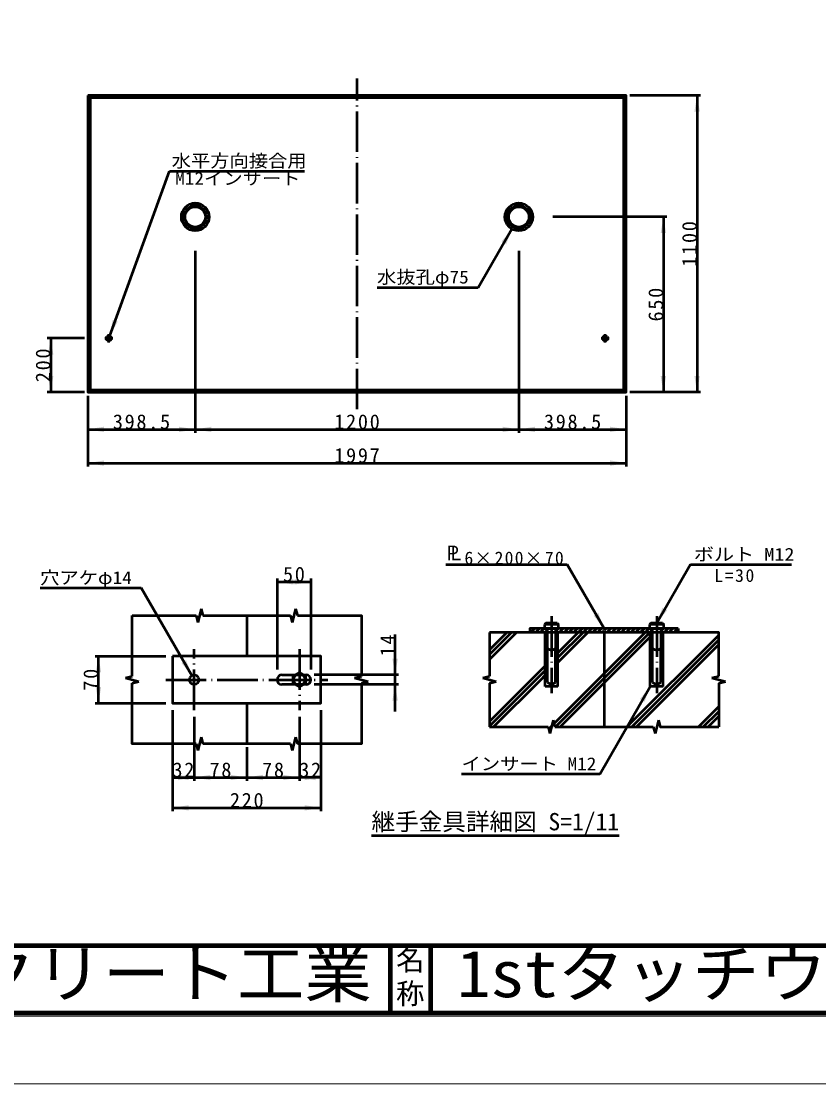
# Model space of a CAD drawing. Units: millimetres, scale not verified, with parts at other scales. Extents: x -2102 to 2102, y -1485 to 1485.
# Drawn here: x -1130 to 53, y -1485 to 90 of the extents above; entities that cross this region are included whole.
import ezdxf
from ezdxf.enums import TextEntityAlignment as Align

# ---------------------------------------------------------------- set-up
doc = ezdxf.new("R2010")
doc.units = ezdxf.units.MM
doc.header["$LTSCALE"] = 5
doc.linetypes.add('DASHED', pattern=[7.5, 6, -1.5])
doc.linetypes.add('LONG_DASHED_DOTTED', pattern=[15.25, 12, -1.5, 0.25, -1.5])
doc.layers.add('0-0_V-nasSTD', color=7, linetype='Continuous', lineweight=50)
doc.layers.add('0-1_0', color=7, linetype='Continuous', lineweight=100)
doc.styles.add('ＭＳ ゴシック', font='')
doc.styles.get('ＭＳ ゴシック').set_extended_font_data('MS Gothic')

msp = doc.modelspace()

# ---------------------------------------------------------------- linework, layer by layer
at = {"layer": '0-0_V-nasSTD', "linetype": 'LONG_DASHED_DOTTED'}
for p, q in [((-631.466, -485.063), (-631.466, 4.937)), ((-999.666, -386.063), (-999.666, -374.063)), ((-263.266, -386.063), (-263.266, -374.063)), ((-1005.666, -380.063), (-993.666, -380.063)), ((-269.266, -380.063), (-257.266, -380.063)), ((-343.008, -792.056), (-343.008, -906.056)), ((-187.008, -792.056), (-187.008, -906.056)), ((-873.008, -931.056), (-873.008, -841.056)), ((-717.008, -841.056), (-717.008, -931.056)), ((-915.008, -886.056), (-675.008, -886.056))]:
    msp.add_line(p, q, dxfattribs=at)
at = {"layer": '0-0_V-nasSTD'}
for p, q in [((-1030.866, -20.063), (-1027.266, -23.663)), ((-1027.266, -23.663), (-1027.266, -456.463)), ((-235.666, -23.663), (-1027.266, -23.663)), ((-235.666, -23.663), (-232.066, -20.063)), ((-235.666, -456.463), (-235.666, -23.663)), ((-122.066, -20.063), (-227.066, -20.063)), ((-127.066, -20.063), (-127.066, -460.063)), ((-998.367, -376.492), (-909.441, -132.172)), ((-909.441, -132.172), (-709.441, -132.172)), ((-172.066, -200.063), (-341.066, -200.063)), ((-177.066, -200.063), (-177.066, -460.063)), ((-451.766, -304.505), (-401.766, -217.903)), ((-871.466, -250.463), (-871.466, -520.063)), ((-391.466, -250.463), (-391.466, -520.063)), ((-601.766, -304.505), (-451.766, -304.505)), ((-1035.866, -380.063), (-1090.866, -380.063)), ((-1085.866, -380.063), (-1085.866, -460.063)), ((-1027.266, -456.463), (-1030.866, -460.063)), ((-1027.266, -456.463), (-235.666, -456.463)), ((-235.666, -456.463), (-232.066, -460.063)), ((-1035.866, -460.063), (-1090.866, -460.063)), ((-1030.866, -465.063), (-1030.866, -570.063)), ((-232.066, -465.063), (-232.066, -570.063)), ((-122.066, -460.063), (-227.066, -460.063)), ((-1030.866, -515.063), (-871.466, -515.063)), ((-871.466, -515.063), (-391.466, -515.063)), ((-391.466, -515.063), (-232.066, -515.063)), ((-1030.866, -565.063), (-232.066, -565.063)), ((-499.627, -715.453), (-319.627, -715.453)), ((-319.627, -715.453), (-265.008, -810.056)), ((-137.008, -715.453), (-187.008, -802.056)), ((-137.008, -715.453), (12.992, -715.453)), ((-750.008, -736.056), (-750.008, -871.056)), ((-700.008, -736.056), (-700.008, -871.056)), ((-1101.508, -750.09), (-951.508, -750.09)), ((-876.508, -879.993), (-951.508, -750.09)), ((-750.008, -741.056), (-700.008, -741.056)), ((-862.508, -781.056), (-867.508, -801.056)), ((-862.508, -781.056), (-860.008, -791.056)), ((-722.508, -781.056), (-727.508, -801.056)), ((-722.508, -781.056), (-720.008, -791.056)), ((-965.008, -791.056), (-870.008, -791.056)), ((-965.008, -881.056), (-965.008, -791.056)), ((-870.008, -791.056), (-867.508, -801.056)), ((-860.008, -791.056), (-730.008, -791.056)), ((-795.008, -791.056), (-795.008, -851.056)), ((-730.008, -791.056), (-727.508, -801.056)), ((-351.508, -802.056), (-353.508, -804.056)), ((-334.508, -802.056), (-351.508, -802.056)), ((-334.508, -802.056), (-332.508, -804.056)), ((-195.508, -802.056), (-197.508, -804.056)), ((-178.508, -802.056), (-195.508, -802.056)), ((-178.508, -802.056), (-176.508, -804.056)), ((-435.008, -816.056), (-435.008, -881.056)), ((-409.304, -816.056), (-435.008, -841.759)), ((-402.233, -816.056), (-435.008, -848.83)), ((-395.162, -816.056), (-435.008, -855.902)), ((-373.949, -816.056), (-367.949, -810.056)), ((-366.878, -816.056), (-360.878, -810.056)), ((-359.807, -816.056), (-353.807, -810.056)), ((-332.508, -804.056), (-353.508, -804.056)), ((-352.736, -816.056), (-349.008, -812.328)), ((-352.508, -896.056), (-352.508, -816.056)), ((-349.008, -840.056), (-349.008, -810.056)), ((-204.243, -816.056), (-339.255, -951.067)), ((-197.172, -816.056), (-337.172, -956.056)), ((-332.593, -810.056), (-337.008, -814.47)), ((-337.008, -810.056), (-337.008, -840.056)), ((-333.508, -896.056), (-333.508, -816.056)), ((-303.238, -816.056), (-333.508, -846.325)), ((-296.167, -816.056), (-333.508, -853.397)), ((-289.096, -816.056), (-333.508, -860.468)), ((-331.522, -816.056), (-325.522, -810.056)), ((-324.451, -816.056), (-318.451, -810.056)), ((-317.38, -816.056), (-311.38, -810.056)), ((-310.309, -816.056), (-304.309, -810.056)), ((-303.238, -816.056), (-297.238, -810.056)), ((-296.167, -816.056), (-290.167, -810.056)), ((-289.096, -816.056), (-283.096, -810.056)), ((-282.025, -816.056), (-276.025, -810.056)), ((-274.954, -816.056), (-268.954, -810.056)), ((-267.883, -816.056), (-265.008, -813.181)), ((-261.883, -810.056), (-265.008, -813.181)), ((-265.008, -816.056), (-265.008, -956.056)), ((-260.812, -816.056), (-254.812, -810.056)), ((-253.741, -816.056), (-247.741, -810.056)), ((-246.67, -816.056), (-240.67, -810.056)), ((-239.598, -816.056), (-233.598, -810.056)), ((-232.527, -816.056), (-226.527, -810.056)), ((-225.456, -816.056), (-219.456, -810.056)), ((-218.385, -816.056), (-212.385, -810.056)), ((-211.314, -816.056), (-205.314, -810.056)), ((-204.243, -816.056), (-198.243, -810.056)), ((-176.508, -804.056), (-197.508, -804.056)), ((-197.172, -816.056), (-193.008, -811.891)), ((-196.508, -896.056), (-196.508, -816.056)), ((-193.008, -840.056), (-193.008, -810.056)), ((-177.03, -810.056), (-181.008, -814.034)), ((-181.008, -810.056), (-181.008, -840.056)), ((-177.508, -896.056), (-177.508, -816.056)), ((-175.959, -816.056), (-169.959, -810.056)), ((-168.888, -816.056), (-162.888, -810.056)), ((-161.817, -816.056), (-155.817, -810.056)), ((-155.008, -810.056), (-155.008, -816.056)), ((-575.008, -879.056), (-575.008, -819.056)), ((-330.101, -956.056), (-196.508, -822.463)), ((-231.106, -956.056), (-95.008, -819.957)), ((-224.035, -956.056), (-95.008, -827.029)), ((-216.964, -956.056), (-95.008, -834.1)), ((-349.008, -890.056), (-349.008, -840.056)), ((-337.008, -890.056), (-337.008, -840.056)), ((-193.008, -890.056), (-193.008, -840.056)), ((-181.008, -890.056), (-181.008, -840.056)), ((-1020.008, -851.056), (-915.008, -851.056)), ((-1015.008, -921.056), (-1015.008, -851.056)), ((-373.238, -886.056), (-352.508, -865.325)), ((-975.008, -883.556), (-965.008, -881.056)), ((-743.008, -879.056), (-723.07, -879.056)), ((-710.946, -879.056), (-707.008, -879.056)), ((-570.008, -879.056), (-695.008, -879.056)), ((-635.008, -883.556), (-625.008, -881.056)), ((-575.008, -893.056), (-575.008, -879.056)), ((-445.008, -883.556), (-435.008, -881.056)), ((-366.167, -886.056), (-352.508, -872.397)), ((-359.096, -886.056), (-352.508, -879.468)), ((-105.008, -883.556), (-95.008, -881.056)), ((-975.008, -883.556), (-955.008, -888.556)), ((-965.008, -891.056), (-955.008, -888.556)), ((-723.07, -893.056), (-743.008, -893.056)), ((-707.008, -893.056), (-710.946, -893.056)), ((-570.008, -893.056), (-695.008, -893.056)), ((-635.008, -883.556), (-615.008, -888.556)), ((-625.008, -891.056), (-615.008, -888.556)), ((-575.008, -933.056), (-575.008, -893.056)), ((-445.008, -883.556), (-425.008, -888.556)), ((-373.238, -886.056), (-435.008, -947.825)), ((-366.167, -886.056), (-435.008, -954.897)), ((-435.008, -891.056), (-425.008, -888.556)), ((-434.739, -890.988), (-435.008, -891.257)), ((-435.008, -891.056), (-435.008, -956.056)), ((-359.096, -886.056), (-429.096, -956.056)), ((-333.508, -896.056), (-352.508, -896.056)), ((-271.508, -1025.959), (-196.508, -896.056)), ((-177.508, -896.056), (-196.508, -896.056)), ((-105.008, -883.556), (-85.008, -888.556)), ((-95.008, -891.056), (-85.008, -888.556)), ((-95.008, -891.056), (-95.008, -956.056)), ((-86.096, -888.828), (-85.661, -888.392)), ((-1020.008, -921.056), (-915.008, -921.056)), ((-795.008, -921.056), (-795.008, -981.056)), ((-125.04, -956.056), (-95.008, -926.023)), ((-905.008, -931.056), (-905.008, -1081.056)), ((-873.008, -941.056), (-873.008, -1036.056)), ((-717.008, -941.056), (-717.008, -1036.056)), ((-685.008, -931.056), (-685.008, -1081.056)), ((-117.969, -956.056), (-95.008, -933.095)), ((-110.898, -956.056), (-95.008, -940.166)), ((-435.008, -956.056), (-348.008, -956.056)), ((-348.008, -956.056), (-345.508, -966.056)), ((-347.255, -959.067), (-342.596, -954.409)), ((-340.508, -946.056), (-345.508, -966.056)), ((-340.508, -946.056), (-338.008, -956.056)), ((-338.008, -956.056), (-192.008, -956.056)), ((-192.008, -956.056), (-189.508, -966.056)), ((-184.508, -946.056), (-189.508, -966.056)), ((-862.508, -971.056), (-867.508, -991.056)), ((-862.508, -971.056), (-860.008, -981.056)), ((-722.508, -971.056), (-727.508, -991.056)), ((-722.508, -971.056), (-720.008, -981.056)), ((-870.008, -981.056), (-867.508, -991.056)), ((-730.008, -981.056), (-860.008, -981.056)), ((-795.008, -986.056), (-795.008, -1036.056)), ((-730.008, -981.056), (-727.508, -991.056)), ((-905.008, -1031.056), (-873.008, -1031.056)), ((-873.008, -1031.056), (-795.008, -1031.056)), ((-795.008, -1031.056), (-717.008, -1031.056)), ((-685.008, -1031.056), (-717.008, -1031.056)), ((-271.508, -1025.959), (-476.508, -1025.959)), ((-905.008, -1076.056), (-685.008, -1076.056)), ((-610.007, -1117.083), (-242.507, -1117.083))]:
    msp.add_line(p, q, dxfattribs=at)
at = {"layer": '0-0_V-nasSTD', "linetype": 'DASHED'}
for p, q in [((-723.07, -879.056), (-710.946, -879.056)), ((-710.946, -893.056), (-723.07, -893.056))]:
    msp.add_line(p, q, dxfattribs=at)
at = {"layer": '0-0_V-nasSTD', "lineweight": 100}
for p, q in [((-582.5, -1280), (-582.5, -1380)), ((-522.5, -1280), (-522.5, -1380)), ((-1997.5, -1380), (1997.5, -1380))]:
    msp.add_line(p, q, dxfattribs=at)
at = {"layer": '0-0_V-nasSTD', "lineweight": 18}
for points in [[(-2102.5, -1485), (-2102.5, 1485), (2102.5, 1485), (2102.5, -1485)], [(-2002.5, -1385), (-2002.5, 1385), (2002.5, 1385), (2002.5, -1385)]]:
    msp.add_lwpolyline(points, close=True, dxfattribs=at)
at = {"layer": '0-0_V-nasSTD'}
for points in [[(-1030.866, -20.063), (-1030.866, -460.063), (-232.066, -460.063), (-232.066, -20.063)], [(-905.008, -851.056), (-905.008, -921.056), (-685.008, -921.056), (-685.008, -851.056)]]:
    msp.add_lwpolyline(points, close=True, dxfattribs=at)
for points in [[(-720.008, -791.056), (-625.008, -791.056), (-625.008, -881.056)], [(-95.008, -881.056), (-95.008, -816.056), (-435.008, -816.056)], [(-155.008, -810.056), (-375.008, -810.056), (-375.008, -816.056)], [(-353.508, -804.056), (-353.508, -810.056), (-332.508, -810.056), (-332.508, -804.056)], [(-197.508, -804.056), (-197.508, -810.056), (-176.508, -810.056), (-176.508, -804.056)], [(-726.101, -880.806), (-717.008, -875.556), (-707.915, -880.806), (-707.915, -891.306)], [(-707.915, -891.306), (-717.008, -896.556), (-726.101, -891.306), (-726.101, -880.806)], [(-870.008, -981.056), (-965.008, -981.056), (-965.008, -891.056)], [(-625.008, -891.056), (-625.008, -981.056), (-720.008, -981.056)], [(-184.508, -946.056), (-182.008, -956.056), (-95.008, -956.056)]]:
    msp.add_lwpolyline(points, dxfattribs=at)
for centre, radius in [((-871.466, -200.063), 20.6), ((-871.466, -200.063), 17), ((-871.466, -200.063), 15), ((-391.466, -200.063), 20.6), ((-391.466, -200.063), 17), ((-391.466, -200.063), 15), ((-999.666, -380.063), 3.8), ((-999.666, -380.063), 2.4), ((-263.266, -380.063), 3.8), ((-263.266, -380.063), 2.4), ((-999.666, -380.063), 2), ((-263.266, -380.063), 2), ((-873.008, -886.056), 7), ((-717.008, -886.056), 8.5)]:
    msp.add_circle(centre, radius, dxfattribs=at)
for centre, radius, start, end in [((-343.008, -830.618), 28.562, 68.4314, 111.5686), ((-187.008, -830.618), 28.562, 68.4314, 111.5686), ((-343.008, -832.056), 10, 233.1301, 306.8699), ((-187.008, -832.056), 10, 233.1301, 306.8699), ((-743.008, -886.056), 7, 90, 270), ((-707.008, -886.056), 7, 270, 90), ((-343.008, -882.056), 10, 233.1301, 306.8699), ((-187.008, -882.056), 10, 233.1301, 306.8699)]:
    msp.add_arc(centre, radius, start, end, dxfattribs=at)
for points in [[(-131.066, -44.063), (-127.066, -44.063), (-127.066, -20.063)], [(-127.066, -44.063), (-127.066, -20.063), (-123.066, -44.063)], [(-181.066, -224.063), (-177.066, -224.063), (-177.066, -200.063)], [(-177.066, -224.063), (-177.066, -200.063), (-173.066, -224.063)], [(-417.23, -236.687), (-413.766, -238.687), (-401.766, -217.903)], [(-413.766, -238.687), (-410.302, -240.687), (-401.766, -217.903)], [(-998.367, -376.492), (-993.917, -352.571), (-990.158, -353.939)], [(-998.367, -376.492), (-990.158, -353.939), (-986.399, -355.307)], [(-1089.866, -404.063), (-1085.866, -404.063), (-1085.866, -380.063)], [(-1085.866, -404.063), (-1085.866, -380.063), (-1081.866, -404.063)], [(-1089.866, -436.063), (-1085.866, -460.063), (-1085.866, -436.063)], [(-1085.866, -460.063), (-1085.866, -436.063), (-1081.866, -436.063)], [(-181.066, -436.063), (-177.066, -460.063), (-177.066, -436.063)], [(-177.066, -460.063), (-177.066, -436.063), (-173.066, -436.063)], [(-131.066, -436.063), (-127.066, -460.063), (-127.066, -436.063)], [(-127.066, -460.063), (-127.066, -436.063), (-123.066, -436.063)], [(-1030.866, -515.063), (-1006.866, -515.063), (-1006.866, -511.063)], [(-1030.866, -515.063), (-1006.866, -519.063), (-1006.866, -515.063)], [(-895.466, -515.063), (-895.466, -511.063), (-871.466, -515.063)], [(-895.466, -519.063), (-895.466, -515.063), (-871.466, -515.063)], [(-871.466, -515.063), (-847.466, -515.063), (-847.466, -511.063)], [(-871.466, -515.063), (-847.466, -519.063), (-847.466, -515.063)], [(-415.466, -515.063), (-415.466, -511.063), (-391.466, -515.063)], [(-415.466, -519.063), (-415.466, -515.063), (-391.466, -515.063)], [(-391.466, -515.063), (-367.466, -515.063), (-367.466, -511.063)], [(-391.466, -515.063), (-367.466, -519.063), (-367.466, -515.063)], [(-256.066, -515.063), (-256.066, -511.063), (-232.066, -515.063)], [(-256.066, -519.063), (-256.066, -515.063), (-232.066, -515.063)], [(-1030.866, -565.063), (-1006.866, -565.063), (-1006.866, -561.063)], [(-1030.866, -565.063), (-1006.866, -569.063), (-1006.866, -565.063)], [(-256.066, -565.063), (-256.066, -561.063), (-232.066, -565.063)], [(-256.066, -569.063), (-256.066, -565.063), (-232.066, -565.063)], [(-750.008, -741.056), (-726.008, -741.056), (-726.008, -737.056)], [(-724.008, -741.056), (-724.008, -737.056), (-700.008, -741.056)], [(-750.008, -741.056), (-726.008, -745.056), (-726.008, -741.056)], [(-724.008, -745.056), (-724.008, -741.056), (-700.008, -741.056)], [(-277.008, -789.271), (-273.544, -787.271), (-265.008, -810.056)], [(-187.008, -802.056), (-178.472, -779.271), (-175.008, -781.271)], [(-187.008, -802.056), (-175.008, -781.271), (-171.544, -783.271)], [(-280.472, -791.271), (-277.008, -789.271), (-265.008, -810.056)], [(-1019.008, -875.056), (-1015.008, -875.056), (-1015.008, -851.056)], [(-1015.008, -875.056), (-1015.008, -851.056), (-1011.008, -875.056)], [(-891.972, -861.209), (-888.508, -859.209), (-876.508, -879.993)], [(-888.508, -859.209), (-885.044, -857.209), (-876.508, -879.993)], [(-579.008, -855.056), (-575.008, -879.056), (-575.008, -855.056)], [(-575.008, -879.056), (-575.008, -855.056), (-571.008, -855.056)], [(-1019.008, -897.056), (-1015.008, -921.056), (-1015.008, -897.056)], [(-1015.008, -921.056), (-1015.008, -897.056), (-1011.008, -897.056)], [(-579.008, -917.056), (-575.008, -917.056), (-575.008, -893.056)], [(-575.008, -917.056), (-575.008, -893.056), (-571.008, -917.056)], [(-211.972, -914.84), (-208.508, -916.84), (-196.508, -896.056)], [(-208.508, -916.84), (-205.044, -918.84), (-196.508, -896.056)], [(-905.008, -1031.056), (-881.008, -1031.056), (-881.008, -1027.056)], [(-905.008, -1031.056), (-881.008, -1035.056), (-881.008, -1031.056)], [(-897.008, -1031.056), (-897.008, -1027.056), (-873.008, -1031.056)], [(-897.008, -1035.056), (-897.008, -1031.056), (-873.008, -1031.056)], [(-873.008, -1031.056), (-849.008, -1031.056), (-849.008, -1027.056)], [(-873.008, -1031.056), (-849.008, -1035.056), (-849.008, -1031.056)], [(-819.008, -1031.056), (-819.008, -1027.056), (-795.008, -1031.056)], [(-819.008, -1035.056), (-819.008, -1031.056), (-795.008, -1031.056)], [(-795.008, -1031.056), (-771.008, -1031.056), (-771.008, -1027.056)], [(-795.008, -1031.056), (-771.008, -1035.056), (-771.008, -1031.056)], [(-741.008, -1031.056), (-741.008, -1027.056), (-717.008, -1031.056)], [(-741.008, -1035.056), (-741.008, -1031.056), (-717.008, -1031.056)], [(-717.008, -1031.056), (-693.008, -1031.056), (-693.008, -1027.056)], [(-717.008, -1031.056), (-693.008, -1035.056), (-693.008, -1031.056)], [(-709.008, -1031.056), (-709.008, -1027.056), (-685.008, -1031.056)], [(-709.008, -1035.056), (-709.008, -1031.056), (-685.008, -1031.056)], [(-905.008, -1076.056), (-881.008, -1076.056), (-881.008, -1072.056)], [(-905.008, -1076.056), (-881.008, -1080.056), (-881.008, -1076.056)], [(-709.008, -1076.056), (-709.008, -1072.056), (-685.008, -1076.056)], [(-709.008, -1080.056), (-709.008, -1076.056), (-685.008, -1076.056)]]:
    msp.add_solid(points, dxfattribs=at)
at = {"layer": '0-1_0'}
msp.add_line((-1997.5, -1280), (1997.5, -1280), dxfattribs=at)

# ---------------------------------------------------------------- texts
at = {"layer": '0-0_V-nasSTD', "style": 'ＭＳ ゴシック'}
for s, height, width, p in [('水平方向接合用', 19.06, 1.1, (-906.441, -132.172)), ('M12インサート', 19.06, 1.1, (-901.191, -158.172)), ('水抜孔φ75', 19.06, 1.1, (-601.766, -304.505)), ('Ｐ', 21.63, 0.9, (-502.749, -715.453)), ('Ｌ', 21.63, 0.9, (-498.127, -715.453)), ('ボルト M12', 19.06, 1.15, (-132.008, -715.453)), ('穴アケφ14', 19.06, 1.1, (-1101.508, -750.09)), ('インサート M12', 19.06, 1.1, (-476.508, -1025.959)), ('(株)船生コンクリート工業', 69.65, 1.05, (-1806.5, -1377.45)), ('1stタッチウォールＦ型', 69.65, 1.05, (-483.25, -1377.53))]:
    msp.add_text(s, height=height, dxfattribs=dict(at, width=width)).set_placement(p, align=Align.BOTTOM_LEFT)
for s, height, p in [('継手金具詳細図 S=1/11', 25.66, (-610.007, -1117.083)), ('名', 30.79, (-573.518, -1326.001)), ('称', 30.79, (-573.524, -1375.99))]:
    msp.add_text(s, height=height, dxfattribs=at).set_placement(p, align=Align.BOTTOM_LEFT)
at = {"layer": '0-0_V-nasSTD', "char_height": 21.99, "attachment_point": 7, "rotation": 90, "style": 'ＭＳ ゴシック'}
for s, insert in [('\\T1.17;1100', (-127.066, -273.813)), ('\\T1.17;650', (-177.066, -355.063)), ('\\T1.17;200', (-1085.866, -445.063)), ('\\T1.17;14', (-575.008, -851.556)), ('\\T1.17;70', (-1015.008, -902.306))]:
    msp.add_mtext(s, dxfattribs=dict(at, insert=insert))
at = {"layer": '0-0_V-nasSTD', "attachment_point": 7, "style": 'ＭＳ ゴシック'}
for s, insert, char_height in [('\\T1.17;398.5', (-993.666, -515.063), 21.99), ('\\T1.17;1200', (-665.216, -515.063), 21.99), ('\\T1.17;398.5', (-354.266, -515.063), 21.99), ('\\T1.17;1997', (-665.216, -565.063), 21.99), ('\\T1.15;6×200×70', (-472.127, -715.453), 19.06), ('\\T1.17;50', (-741.258, -741.056), 21.99), ('\\T1.19;L=30', (-101.539, -741.453), 19.06), ('\\T1.17;32', (-905.258, -1031.056), 21.99), ('\\T1.17;78', (-850.258, -1031.056), 21.99), ('\\T1.17;78', (-772.258, -1031.056), 21.99), ('\\T1.17;32', (-717.258, -1031.056), 21.99), ('\\T1.17;220', (-820.008, -1076.056), 21.99)]:
    msp.add_mtext(s, dxfattribs=dict(at, insert=insert, char_height=char_height))

doc.saveas('drawing.dxf')
